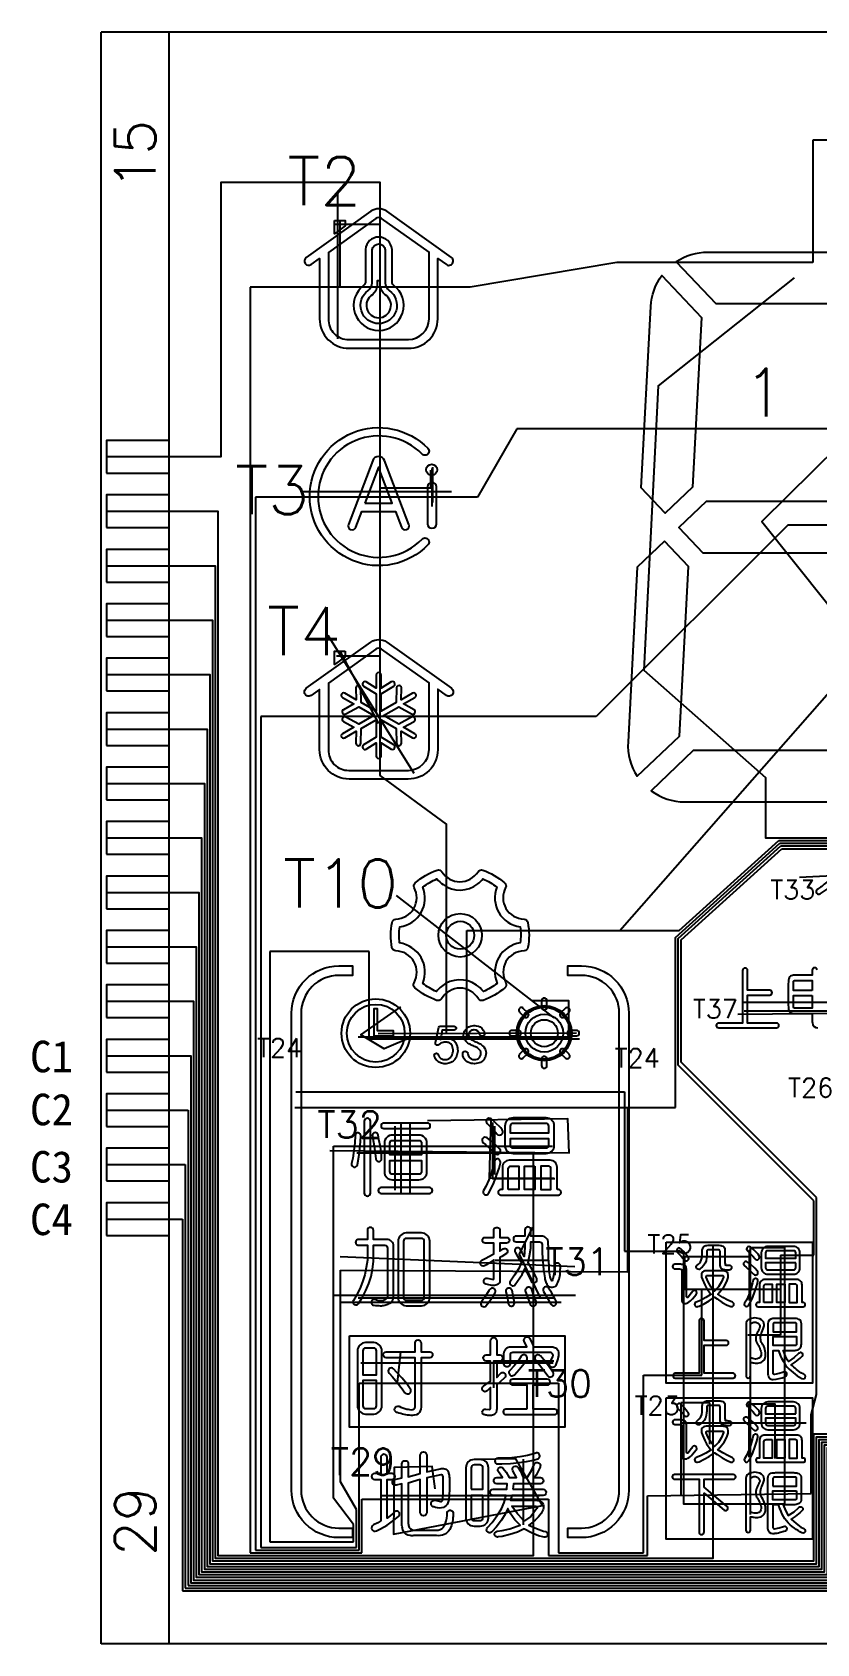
# Model space of a CAD drawing. Header units: millimetres. Extents: x -41 to 727, y -91 to 104.
# Drawn here: x 299.2 to 328.1, y 37 to 96.2 of the extents above; entities that cross this region are included whole.
import ezdxf
from ezdxf.enums import TextEntityAlignment as Align

# ---------------------------------------------------------------- set-up
doc = ezdxf.new("R2010")
doc.units = ezdxf.units.MM
doc.header["$LTSCALE"] = 3
doc.header["$MEASUREMENT"] = 0
for name, color, linetype in [('COM', 1, 'Continuous'), ('DIM', 102, 'Continuous'), ('SEG', 3, 'Continuous')]:
    doc.layers.add(name, color=color, linetype=linetype)
doc.styles.add('ROMANS', font='romans.shx')

msp = doc.modelspace()

# ---------------------------------------------------------------- linework, layer by layer
for p, q in [((376.751, 96.206), (301.751, 96.206)), ((301.751, 37.006), (301.751, 96.206)), ((304.251, 37.006), (304.251, 96.206)), ((376.751, 37.006), (301.751, 37.006))]:
    msp.add_line(p, q)
for points in [[(314.626, 87.931), (312.246, 89.628, 0.320007), (311.666, 89.628), (309.287, 87.931, 1), (309.472, 87.671), (309.782, 87.891), (309.782, 85.675, 0.414214), (310.861, 84.596), (313.044, 84.596, 0.414214), (314.124, 85.675), (314.124, 87.897), (314.44, 87.671, 1)], [(310.102, 85.675, 0.427121), (310.86, 84.916), (313.044, 84.916, 0.40711), (313.804, 85.676), (313.804, 88.125), (312.061, 89.368, 0.320007), (311.852, 89.368), (310.102, 88.12)], [(312.442, 87.01), (312.442, 88.23, 0.920896), (311.463, 88.23), (311.463, 87.01, -0.178159), (311.412, 86.918, 3.083722), (312.493, 86.918, -0.178159)], [(311.715, 88.218, -0.888352), (312.19, 88.218), (312.19, 86.996, 0.202499), (312.339, 86.718, -3.143835), (311.566, 86.718, 0.202499), (311.715, 86.996)], [(329.889, 88.117), (324.042, 88.117, 0.146871), (322.891, 87.771), (324.348, 86.236), (329.578, 86.236), (331.13, 87.708, 0.16027)], [(311.72, 86.561, 3.624789), (312.185, 86.561, -0.204472), (312.01, 86.893), (312.009, 87.07), (311.896, 87.07), (311.895, 86.893, -0.204472)], [(323.818, 85.732), (323.491, 79.495), (322.487, 78.542), (321.606, 79.47), (321.955, 86.136, -0.146871), (322.361, 87.267)], [(313.545, 80.709, 2.444899), (313.545, 77.583, -1), (313.762, 77.37, -2.444899), (313.762, 80.922, -1)], [(311.731, 80.471), (310.838, 78.125, 1), (311.11, 78.021), (311.332, 78.603), (312.566, 78.603), (312.788, 78.021, 1), (313.06, 78.125), (312.167, 80.471, 0.689374)], [(313.752, 79.503), (313.752, 78.142, 1), (314.072, 78.142), (314.072, 79.503, 1)], [(322.46, 77.508), (321.453, 76.553), (321.117, 70.133, 0.16027), (321.459, 68.872), (323.011, 70.345), (323.338, 76.582)], [(314.626, 72.106, -1), (314.44, 71.846), (314.124, 72.072), (314.124, 69.85, -0.416466), (313.036, 68.771), (313.032, 68.771), (310.861, 68.771, -0.414214), (309.782, 69.85), (309.782, 72.066), (309.472, 71.846, -1), (309.287, 72.106), (311.666, 73.803, -0.320007), (312.246, 73.803)], [(312.061, 73.543, 0.320007), (311.852, 73.543), (310.102, 72.295), (310.102, 69.85, 0.427121), (310.86, 69.091), (313.044, 69.091, 0.40711), (313.804, 69.851), (313.804, 72.3)], [(312.415, 72.337), (312.042, 72.11), (312.042, 72.592, 1.030478), (311.863, 72.592), (311.863, 72.11), (311.49, 72.337, 1), (311.397, 72.184), (311.863, 71.901), (311.863, 71.26), (311.307, 71.58), (311.296, 72.125, 1), (311.117, 72.122), (311.126, 71.685), (310.709, 71.926, 1.030478), (310.619, 71.771), (311.037, 71.53), (310.654, 71.32, 1), (310.74, 71.163), (311.218, 71.426), (311.773, 71.105), (311.218, 70.784), (310.74, 71.046, 1), (310.654, 70.89), (311.037, 70.679), (310.619, 70.438, 1.030478), (310.709, 70.284), (311.126, 70.525), (311.117, 70.088, 1), (311.296, 70.084), (311.307, 70.629), (311.863, 70.95), (311.863, 70.308), (311.397, 70.026, 1), (311.49, 69.873), (311.863, 70.099), (311.863, 69.617, 1.030478), (312.042, 69.617), (312.042, 70.099), (312.415, 69.873, 1.003444), (312.508, 70.026), (312.042, 70.308), (312.042, 70.95), (312.597, 70.629), (312.609, 70.084, 1), (312.788, 70.088), (312.778, 70.525), (313.196, 70.284, 1.030478), (313.285, 70.438), (312.868, 70.679), (313.251, 70.89, 1), (313.164, 71.046), (312.687, 70.784), (312.131, 71.105), (312.687, 71.426), (313.164, 71.163, 1), (313.251, 71.32), (312.868, 71.53), (313.285, 71.771, 1.030478), (313.196, 71.926), (312.778, 71.685), (312.788, 72.12, 1.021645), (312.609, 72.123), (312.597, 71.58), (312.042, 71.26), (312.042, 71.901), (312.508, 72.184, 1)], [(323.515, 69.814), (321.963, 68.342, 0.16027), (323.204, 67.933), (329.05, 67.933, 0.146871), (330.201, 68.279), (328.744, 69.814)], [(328.927, 65.285, 0.038318), (329.097, 65.624, 1), (328.901, 65.714), (328.844, 65.588, -0.135486), (328.236, 64.83, -0.006175), (328.075, 64.716, 0.980022), (328.183, 64.556, 0.139478)], [(314.259, 60.701, -0.345785), (314.082, 60.64, -0.091712), (313.286, 61.105, -0.341208), (313.251, 61.287, 0.255978), (313.249, 62.069, 0.249702), (312.58, 62.461, -0.344158), (312.44, 62.582, -0.095085), (312.445, 63.501, -0.345858), (312.581, 63.628, 0.254036), (313.249, 64.019, 0.247407), (313.258, 64.787, -0.336863), (313.296, 64.964, -0.092243), (314.098, 65.426, -0.335925), (314.272, 65.368, 0.250637), (314.939, 64.995, 0.246294), (315.605, 65.368, -0.339946), (315.779, 65.426, -0.092094), (316.581, 64.964, -0.337455), (316.619, 64.787, 0.251803), (316.628, 64.019, 0.24952), (317.297, 63.628, -0.3435), (317.432, 63.501, -0.095028), (317.437, 62.582, -0.341599), (317.297, 62.461, 0.25424), (316.628, 62.069, 0.251355), (316.626, 61.287, -0.34376), (316.592, 61.105, -0.091878), (315.795, 60.64, -0.343192), (315.618, 60.701, 0.257035), (314.939, 61.093, 0.252369)], [(314.265, 61.155, 0.054158), (314.077, 60.968, -0.065782), (313.572, 61.263, 0.229078), (313.512, 62.221, 0.226032), (312.721, 62.75, -0.069111), (312.726, 63.339, 0.226109), (313.512, 63.867, 0.223229), (313.58, 64.803, -0.066902), (314.094, 65.1, 0.06322), (314.317, 64.893, 0.337197), (315.597, 64.921, 0.052891), (315.783, 65.1, -0.066828), (316.297, 64.803, 0.223473), (316.365, 63.867, 0.224507), (317.152, 63.339, -0.070456), (317.156, 62.75, 0.226964), (316.365, 62.221, 0.22672), (316.305, 61.263, -0.065935), (315.8, 60.968, 0.072401), (315.546, 61.205, 0.337485)], [(309.101, 60.168), (309.101, 42.646, 0.414214), (310.491, 41.256), (310.991, 41.256), (310.991, 40.906), (310.491, 40.906, -0.414214), (308.751, 42.646), (308.751, 60.168, -0.414214), (310.491, 61.908), (310.991, 61.908), (310.991, 61.558), (310.491, 61.558, 0.414214)], [(321.148, 42.646, -0.414214), (319.408, 40.906), (318.908, 40.906), (318.908, 41.256), (319.408, 41.256, 0.414214), (320.798, 42.646), (320.798, 60.168, 0.414214), (319.408, 61.558), (318.908, 61.558), (318.908, 61.908), (319.408, 61.908, -0.414214), (321.148, 60.168)], [(326.326, 60.837, 1), (326.326, 61.012), (325.515, 61.012), (325.515, 61.734, 1), (325.329, 61.734), (325.329, 59.808), (324.45, 59.808, 1), (324.45, 59.633), (326.576, 59.633, 1), (326.576, 59.808), (325.515, 59.808), (325.515, 60.837)], [(327.892, 61), (327.202, 61), (327.202, 61.322, -0.414214), (327.252, 61.372), (327.892, 61.372)], [(318.138, 60.625, 1), (317.938, 60.625), (317.938, 60.388, 1), (318.138, 60.388)], [(327.892, 60.824), (327.892, 60.355), (327.252, 60.355, -0.414214), (327.202, 60.405), (327.202, 60.824)], [(317.127, 60.206), (317.295, 60.038, 1), (317.436, 60.18), (317.269, 60.347, 1)], [(318.808, 60.347), (318.64, 60.18, 1), (318.781, 60.038), (318.949, 60.206, 1)], [(314.497, 59.099), (314.454, 59.108), (314.408, 59.111), (314.361, 59.107), (314.321, 59.099), (314.276, 59.085), (314.236, 59.065), (314.199, 59.038), (314.176, 59.016, -0.758247), (314.039, 59.09), (314.161, 59.654, -0.353058), (314.207, 59.691), (314.729, 59.691, -1), (314.729, 59.547), (314.289, 59.547), (314.278, 59.491), (314.268, 59.438), (314.257, 59.388), (314.246, 59.341), (314.235, 59.297), (314.225, 59.257), (314.214, 59.219), (314.209, 59.203), (314.257, 59.223), (314.303, 59.239), (314.348, 59.25), (314.392, 59.257), (314.433, 59.259), (314.48, 59.254), (314.526, 59.245), (314.571, 59.233), (314.616, 59.218), (314.633, 59.211), (314.677, 59.186), (314.716, 59.158), (314.749, 59.127), (314.776, 59.093), (314.777, 59.091), (314.798, 59.046), (314.817, 59.002), (314.834, 58.959), (314.841, 58.939), (314.848, 58.894), (314.854, 58.847), (314.856, 58.799), (314.857, 58.771), (314.851, 58.725), (314.842, 58.679), (314.83, 58.633), (314.817, 58.595), (314.798, 58.548), (314.776, 58.507), (314.748, 58.47), (314.721, 58.442), (314.686, 58.411), (314.648, 58.385), (314.607, 58.362), (314.569, 58.346), (314.527, 58.332), (314.483, 58.321), (314.436, 58.315), (314.388, 58.313), (314.353, 58.314), (314.308, 58.32), (314.264, 58.331), (314.221, 58.347), (314.179, 58.369), (314.139, 58.395), (314.129, 58.402), (314.098, 58.428), (314.07, 58.458), (314.045, 58.493), (314.023, 58.533), (314.004, 58.577), (313.998, 58.598, -0.97311), (314.141, 58.649), (314.158, 58.61), (314.181, 58.569), (314.207, 58.535), (314.236, 58.508), (314.268, 58.489), (314.304, 58.476), (314.313, 58.474), (314.365, 58.468), (314.414, 58.468), (314.458, 58.474), (314.499, 58.487), (314.537, 58.506), (314.537, 58.507), (314.575, 58.534), (314.607, 58.565), (314.635, 58.602), (314.657, 58.643), (314.671, 58.684), (314.681, 58.729), (314.687, 58.776), (314.689, 58.827), (314.682, 58.877), (314.671, 58.923), (314.654, 58.965), (314.633, 59.003), (314.6, 59.039), (314.564, 59.068), (314.524, 59.089)], [(315.6, 58.33, -0.103245), (315.351, 58.325, -0.350255), (315.042, 58.671, -0.99881), (315.226, 58.686, 0.279469), (315.356, 58.491, 0.196646), (315.578, 58.485, 0.499096), (315.662, 58.827, 0.106833), (315.555, 58.911, 0.030017), (315.39, 58.988, -0.034359), (315.268, 59.048), (315.23, 59.072, -0.540556), (315.216, 59.63, -0.169471), (315.447, 59.715), (315.492, 59.715), (315.538, 59.711, -0.254133), (315.797, 59.55, -0.063058), (315.843, 59.434, -1), (315.668, 59.393, 0.359211), (315.467, 59.555), (315.444, 59.555, 0.150721), (315.317, 59.511, 0.428137), (315.32, 59.226, 0.071058), (315.395, 59.175, 0.022242), (315.561, 59.1, -0.029471), (315.683, 59.039), (315.722, 59.014, -0.155404), (315.879, 58.821, -0.145023), (315.883, 58.596, -0.290681)], [(316.85, 59.337), (317.087, 59.337, 1), (317.087, 59.536), (316.85, 59.536, 1)], [(319.226, 59.536), (318.989, 59.536, 1), (318.989, 59.337), (319.226, 59.337, 1)], [(317.269, 58.526), (317.436, 58.693, 1), (317.295, 58.834), (317.127, 58.667, 1)], [(318.949, 58.667), (318.781, 58.834, 1), (318.64, 58.693), (318.808, 58.526, 1)], [(318.138, 58.248), (318.138, 58.485, 1), (317.938, 58.485), (317.938, 58.248, 1)], [(311.65, 53.564), (311.65, 56.198, 1), (311.424, 56.198), (311.424, 53.564, 1)], [(315.941, 56.114), (315.988, 56.071), (316.189, 55.871), (316.3, 55.736, 0.959156), (316.493, 55.882), (316.44, 55.959), (316.239, 56.159), (316.088, 56.285, 0.981141)], [(316.891, 56.322, 0.414214), (316.591, 56.022), (316.589, 55.319, 0.414214), (316.891, 55.018), (318.107, 55.018, 0.414214), (318.408, 55.319), (318.408, 56.022, 0.414214), (318.108, 56.322)], [(311.286, 55.457), (311.295, 55.667, 1), (311.085, 55.677), (311.073, 55.394), (310.998, 54.843), (310.956, 54.649, 0.997699), (311.17, 54.601), (311.173, 54.617), (311.224, 54.893), (311.261, 55.169)], [(311.93, 55.697, 1.006872), (311.72, 55.653), (311.738, 55.57), (311.788, 55.294), (311.825, 55.018), (311.842, 54.816, 0.987908), (312.059, 54.831), (312.051, 54.968), (312.013, 55.256), (311.963, 55.532)], [(313.75, 56.134), (312.139, 56.134, 1), (312.139, 55.933), (313.75, 55.933, 1)], [(312.461, 55.695, 0.414214), (312.161, 55.395), (312.16, 54.353, 0.414214), (312.461, 54.051), (313.427, 54.051, 0.414214), (313.728, 54.353), (313.728, 55.395, 0.414214), (313.428, 55.695)], [(318.208, 56.022, 0.414214), (318.108, 56.122), (316.891, 56.122, 0.414214), (316.791, 56.022), (316.791, 56.022), (316.79, 55.77), (318.208, 55.77)], [(312.361, 55.395, -0.414214), (312.461, 55.495), (313.428, 55.495, -0.414214), (313.528, 55.395), (313.528, 54.968), (312.361, 54.968)], [(315.795, 55.412), (315.876, 55.344), (316.089, 55.156), (316.233, 55.012, 0.981659), (316.401, 55.174), (316.289, 55.294), (316.076, 55.482), (315.937, 55.589, 0.975595)], [(316.789, 55.319, 0.413961), (316.891, 55.218), (318.107, 55.218, 0.414214), (318.208, 55.319), (318.208, 55.557), (316.79, 55.557)], [(313.528, 54.353, -0.414214), (313.428, 54.253), (312.461, 54.253, -0.414214), (312.361, 54.353), (312.361, 54.755), (313.528, 54.755)], [(316.377, 54.479), (316.425, 54.679, 1.00223), (316.206, 54.731), (316.176, 54.604), (316.101, 54.316), (316.001, 54.053), (315.888, 53.802), (315.806, 53.654, 1), (315.992, 53.55), (316.076, 53.701), (316.189, 53.94), (316.289, 54.203)], [(318.509, 53.689), (318.509, 54.517, 0.414214), (318.259, 54.767), (316.752, 54.767, 0.414214), (316.502, 54.517), (316.502, 53.689), (316.44, 53.689, 1), (316.44, 53.488), (318.559, 53.488, 1), (318.559, 53.689)], [(316.716, 53.689), (316.716, 54.454, -0.414214), (316.816, 54.554), (317.104, 54.554), (317.104, 53.689)], [(318.283, 54.454, 0.414214), (318.183, 54.554), (317.907, 54.554), (317.907, 53.689), (318.283, 53.689)], [(313.819, 53.764), (312.045, 53.764, 1), (312.045, 53.551), (313.819, 53.551, 1)], [(312.337, 49.501, 0.307283), (312.501, 49.776), (312.501, 51.608, 0.414214), (312.251, 51.858), (311.761, 51.858), (311.761, 52.191, 1), (311.536, 52.191), (311.536, 51.858), (311.211, 51.858, 1), (311.209, 51.644), (311.536, 51.644), (311.536, 51.093), (311.498, 50.829), (311.448, 50.554), (311.36, 50.303), (311.26, 50.039), (311.122, 49.789), (311.021, 49.62, 1), (311.206, 49.502), (311.36, 49.738), (311.485, 49.989), (311.586, 50.24), (311.673, 50.503), (311.724, 50.767), (311.761, 51.043), (311.761, 51.644), (312.174, 51.644, -0.427586), (312.275, 51.541), (312.275, 49.801, -0.09441), (312.256, 49.702), (312.245, 49.686, -0.206315), (312.049, 49.601, -0.102359), (311.809, 49.649, 1.082713), (311.777, 49.442, 0.019856), (312.01, 49.425, 0.051345), (312.174, 49.441), (312.215, 49.451), (312.256, 49.464), (312.297, 49.481)], [(316.408, 52.189), (316.408, 51.933), (316.651, 51.933, -1), (316.652, 51.72), (316.408, 51.72), (316.408, 51.431), (316.531, 51.513, -1), (316.647, 51.337), (316.483, 51.231), (316.408, 51.193), (316.408, 50.34, -0.260312), (316.345, 50.215, -0.172129), (316.156, 50.169), (316.117, 50.172, -0.031665), (315.897, 50.219, -1), (315.946, 50.433), (316.17, 50.391), (316.182, 50.416), (316.182, 51.105), (315.919, 50.93), (315.837, 50.892, -1), (315.741, 51.092), (315.869, 51.155), (316.157, 51.318), (316.182, 51.331), (316.182, 51.72), (315.87, 51.72, -1), (315.869, 51.933), (316.182, 51.933), (316.182, 52.19, -1)], [(318.634, 50.87, 1.032744), (318.402, 50.877, -0.072755), (318.358, 50.404, -0.108836), (318.329, 50.339), (318.324, 50.337), (318.318, 50.338), (318.313, 50.342, -0.103932), (318.235, 50.629, -0.023073), (318.188, 51.707), (318.188, 51.733, 0.414214), (317.938, 51.983), (317.549, 51.983), (317.549, 52.209, 1), (317.323, 52.209), (317.323, 51.983), (317.014, 51.983, 0.424234), (316.903, 51.876, 0.416141), (317.011, 51.77), (317.323, 51.77), (317.323, 51.557), (317.298, 51.231), (317.235, 51.356), (317.157, 51.498, 1.024709), (316.968, 51.389), (317.035, 51.281), (317.198, 51.017), (317.185, 51.005), (317.098, 50.792), (316.947, 50.541), (316.795, 50.328, 1), (316.971, 50.202), (317.06, 50.328), (317.223, 50.566), (317.336, 50.804), (317.348, 50.754), (317.474, 50.503), (317.556, 50.331, 1), (317.761, 50.422), (317.724, 50.503), (317.599, 50.754), (317.449, 51.017), (317.499, 51.256), (317.549, 51.544), (317.549, 51.77), (317.861, 51.77, -0.410819), (317.962, 51.672), (317.963, 51.657, 0.041154), (318.056, 50.445, 0.036248), (318.102, 50.289, 0.040479), (318.138, 50.215, 0.166294), (318.244, 50.112, 0.202131), (318.444, 50.135, 0.077094), (318.484, 50.169, 0.131123), (318.621, 50.637, 0.013856)], [(312.964, 52.096, 0.414214), (312.664, 51.796), (312.663, 49.726, 0.414214), (312.964, 49.425), (313.529, 49.425, 0.414214), (313.83, 49.726), (313.83, 51.796, 0.414214), (313.53, 52.096)], [(312.964, 51.896, 0.414214), (312.864, 51.796), (312.864, 51.796), (312.863, 49.726, 0.413961), (312.964, 49.625), (313.529, 49.625, 0.414214), (313.63, 49.726), (313.63, 51.796, 0.414214), (313.53, 51.896)], [(323.147, 51.43), (323.064, 51.519, 1.002617), (322.929, 51.391), (323.073, 51.239), (323.196, 51.102, 0.97673), (323.329, 51.216), (323.297, 51.256)], [(324.457, 51.472), (324.054, 51.472, 0.41817), (324.011, 51.428, -0.008884), (324.01, 51.283), (324.008, 51.226), (324.002, 51.169, -0.18758), (323.841, 50.843, -0.016576), (323.77, 50.782, -0.627369), (323.623, 50.838), (323.624, 50.854, -0.203592), (323.656, 50.914, 0.155377), (323.811, 51.093, 0.087248), (323.84, 51.262), (323.841, 51.318, -0.024837), (323.845, 51.435), (323.848, 51.465), (323.854, 51.496), (323.862, 51.525), (323.873, 51.553, -0.26273), (323.975, 51.634, -0.027827), (324.06, 51.646), (324.45, 51.646), (324.512, 51.64), (324.543, 51.636), (324.571, 51.629, -0.324197), (324.674, 51.512, -0.050441), (324.682, 51.428), (324.682, 50.999, 0.012355), (324.691, 50.922, 0.034092), (324.833, 50.916, -0.988156), (324.836, 50.732), (324.835, 50.732, -0.016553), (324.721, 50.734), (324.69, 50.736), (324.66, 50.741), (324.63, 50.747), (324.603, 50.756, -0.212131), (324.528, 50.827, -0.069926), (324.5, 50.974), (324.5, 51.425, 0.433586)], [(325.508, 51.44), (325.545, 51.407), (325.702, 51.25), (325.789, 51.145, 0.959156), (325.94, 51.259), (325.898, 51.318), (325.741, 51.475), (325.623, 51.574, 0.981141)], [(327.203, 51.603), (326.251, 51.603, 0.414214), (326.016, 51.368), (326.015, 50.818, 0.414214), (326.251, 50.583), (327.202, 50.583, 0.414214), (327.438, 50.818), (327.438, 51.368, 0.414214)], [(323.006, 50.775), (323.057, 50.767, -0.334609), (323.092, 50.729), (323.097, 50.683), (323.097, 49.63, 0.016463), (323.101, 49.588, 0.270609), (323.149, 49.519, 0.222538), (323.321, 49.536, 0.073532), (323.487, 49.679), (323.622, 49.839, 1.083663), (323.478, 49.944), (323.446, 49.895), (323.326, 49.738, -0.329988), (323.292, 49.726, -0.32165), (323.272, 49.754), (323.272, 50.725, 0.026143), (323.26, 50.815, 0.254447), (323.188, 50.915, 0.070941), (323.112, 50.938, 0.011491), (323.048, 50.949), (322.844, 50.949, 1), (322.844, 50.775)], [(325.394, 50.891), (325.457, 50.838), (325.624, 50.691), (325.736, 50.578, 0.981659), (325.868, 50.705), (325.781, 50.799), (325.614, 50.946), (325.505, 51.029, 0.975595)], [(327.203, 51.446), (326.251, 51.446, 0.414214), (326.173, 51.368), (326.173, 51.368), (326.172, 51.171), (327.281, 51.171), (327.281, 51.368, 0.414214)], [(327.281, 51.005), (326.172, 51.005), (326.172, 50.818, 0.413961), (326.251, 50.739), (327.202, 50.739, 0.414214), (327.281, 50.818)], [(324.135, 49.821), (323.977, 49.721), (323.778, 49.621), (323.619, 49.557, 0.947134), (323.677, 49.391), (323.728, 49.406), (323.911, 49.497), (324.102, 49.605), (324.301, 49.738), (324.392, 49.671), (324.575, 49.547), (324.765, 49.447), (324.896, 49.396, 0.972008), (324.962, 49.551), (324.79, 49.63), (324.599, 49.729), (324.417, 49.845, 0.031599), (324.493, 49.93), (324.649, 50.128), (324.745, 50.313, 0.188829), (324.792, 50.618, 0.225031), (324.724, 50.685), (324.698, 50.693), (324.671, 50.699), (324.642, 50.703), (324.591, 50.708), (323.985, 50.708, 0.520491), (323.823, 50.476), (323.853, 50.385), (323.936, 50.186), (324.007, 50.064), (324.167, 49.846), (324.168, 49.845)], [(324.034, 50.534), (324.582, 50.534, -0.521815), (324.622, 50.476), (324.558, 50.302), (324.442, 50.119), (324.301, 49.962), (324.284, 49.97), (324.168, 50.111), (324.068, 50.302), (323.995, 50.474, -0.538437)], [(325.849, 50.161), (325.887, 50.317, 1.00223), (325.716, 50.358), (325.692, 50.259), (325.634, 50.034), (325.555, 49.828), (325.467, 49.632), (325.403, 49.516, 1), (325.548, 49.435), (325.614, 49.553), (325.702, 49.74), (325.781, 49.945)], [(327.321, 50.387), (326.143, 50.387, 0.414214), (325.947, 50.191), (325.947, 49.543), (325.898, 49.543, 1), (325.898, 49.387), (327.556, 49.387, 1), (327.556, 49.543), (327.516, 49.543), (327.516, 50.191, 0.414214)], [(316.028, 50.013), (316.007, 49.977), (315.869, 49.764), (315.727, 49.569, 0.973592), (315.908, 49.429), (316.007, 49.55), (316.17, 49.789), (316.231, 49.898, 0.996627)], [(316.629, 49.931), (316.684, 49.701), (316.716, 49.507, 1.00738), (316.941, 49.546), (316.897, 49.789), (316.855, 49.982, 1.00989)], [(317.516, 49.482, 0.956099), (317.743, 49.55), (317.737, 49.575), (317.649, 49.839), (317.578, 50.025, 1), (317.349, 49.937), (317.449, 49.676)], [(318.013, 49.952), (318.138, 49.738), (318.275, 49.485, 0.984967), (318.476, 49.589), (318.439, 49.663), (318.301, 49.914), (318.197, 50.071, 0.986219)], [(326.114, 49.543), (326.114, 50.142, -0.414214), (326.192, 50.22), (326.418, 50.22), (326.418, 49.543)], [(327.34, 50.142, 0.414214), (327.262, 50.22), (327.046, 50.22), (327.046, 49.543), (327.34, 49.543)], [(322.853, 46.941, 1), (322.853, 46.766), (324.978, 46.766, 1), (324.978, 46.941), (323.917, 46.941), (323.917, 47.97), (324.728, 47.97, 1), (324.728, 48.145), (323.917, 48.145), (323.917, 48.866, 1), (323.731, 48.866), (323.731, 46.941)], [(325.457, 46.847, 1), (325.62, 46.847), (325.62, 47.343, 0.0139), (325.748, 47.323, 0.07297), (325.936, 47.324, 0.319783), (326.161, 47.512, 0.191488), (326.076, 47.989), (326.043, 48.043, -0.07841), (325.994, 48.155, -0.150464), (326.017, 48.397), (326.04, 48.455), (326.065, 48.513), (326.089, 48.572, 0.100445), (326.123, 48.724, 0.242415), (326.025, 48.911, 0.273671), (325.54, 48.906, 0.251251), (325.457, 48.76)], [(325.624, 48.733, -0.291924), (325.707, 48.808, -0.137469), (325.845, 48.807, -0.396774), (325.963, 48.65, -0.082163), (325.932, 48.556), (325.909, 48.51), (325.886, 48.466), (325.865, 48.423, 0.274605), (325.875, 48.017, -0.028418), (325.946, 47.897), (325.965, 47.854), (325.981, 47.809, -0.139474), (326.007, 47.593, -0.337206), (325.803, 47.466, -0.068489), (325.62, 47.506), (325.62, 48.709)], [(326.912, 46.982, 0.220603), (326.835, 46.988), (326.674, 46.929), (326.508, 46.896, -0.473285), (326.448, 46.945), (326.448, 47.782), (326.649, 47.782, 0.067874), (326.906, 47.242, 0.098023), (327.51, 46.75, 1.081369), (327.583, 46.904), (327.476, 46.954), (327.307, 47.087, -0.024066), (327.112, 47.255), (327.263, 47.355), (327.451, 47.493), (327.523, 47.565, 1), (327.404, 47.684), (327.388, 47.669), (327.225, 47.518), (327.012, 47.38), (327.012, 47.381, -0.049724), (326.824, 47.782), (327.214, 47.782, 0.011104), (327.282, 47.786), (327.315, 47.791, 0.315965), (327.479, 47.933, 0.034225), (327.489, 48.007), (327.489, 48.76, 0.294356), (327.402, 48.922, 0.143255), (327.214, 48.96), (326.547, 48.96, 0.013458), (326.47, 48.957), (326.437, 48.953, 0.38883), (326.26, 48.76), (326.26, 46.929), (326.263, 46.899), (326.269, 46.867, 0.237061), (326.375, 46.723, 0.133179), (326.455, 46.711, 0.064942), (326.895, 46.815, 0.584313), (326.926, 46.972)], [(326.498, 48.797, 0.414214), (326.448, 48.747), (326.448, 48.459), (327.313, 48.459), (327.313, 48.747, 0.414214), (327.263, 48.797)], [(311.169, 45.747, 0.414214), (311.47, 45.446), (311.771, 45.446, 0.414214), (312.072, 45.747), (312.072, 47.767, 0.414214), (311.772, 48.067), (311.47, 48.067, 0.414214), (311.17, 47.767)], [(313.514, 45.822, -0.095078), (313.482, 45.565, -0.324538), (313.269, 45.4), (313.244, 45.398), (313.193, 45.396), (313.144, 45.396, -0.062587), (312.636, 45.496), (312.62, 45.502, -1), (312.699, 45.729, 0.013258), (312.988, 45.63), (313.032, 45.619, 0.20812), (313.261, 45.639, 0.12118), (313.282, 45.665, 0.068005), (313.288, 45.696), (313.289, 45.697), (313.289, 47.515), (312.229, 47.515, -1), (312.229, 47.728), (313.289, 47.728), (313.289, 48.054, -1), (313.514, 48.054), (313.514, 47.728), (313.828, 47.728, -1), (313.828, 47.515), (313.514, 47.515)], [(316.292, 45.691, -0.047647), (316.288, 45.572, -0.348771), (316.103, 45.396), (316.065, 45.392), (316.027, 45.391), (315.988, 45.393, -0.018274), (315.855, 45.411, -1), (315.885, 45.63), (316.012, 45.617, 0.443545), (316.067, 45.667), (316.067, 46.414), (315.942, 46.298, -1.092872), (315.803, 46.467), (316.067, 46.652), (316.067, 47.392), (315.904, 47.392, -0.414214), (315.791, 47.505, -0.422888), (315.907, 47.618), (316.067, 47.618), (316.067, 48.138, -1), (316.292, 48.138), (316.292, 47.618), (316.405, 47.618, -1), (316.405, 47.392), (316.292, 47.392), (316.292, 46.79), (316.428, 46.935, -1.047399), (316.579, 46.779), (316.418, 46.627), (316.292, 46.514)], [(318.262, 47.705), (316.882, 47.705, 0.417559), (316.781, 47.605), (316.781, 47.286, -1), (316.556, 47.285), (316.556, 47.665, -0.418666), (316.806, 47.919), (317.396, 47.919), (317.301, 48.118, -0.420836), (317.355, 48.273, -0.413914), (317.508, 48.219), (317.609, 48.006), (317.646, 47.919), (318.298, 47.919), (318.357, 47.909), (318.383, 47.904, -0.348953), (318.561, 47.708, -0.082045), (318.561, 47.58, -0.016447), (318.537, 47.467), (318.447, 47.234, -1.078324), (318.239, 47.327), (318.352, 47.562, 0.55353)], [(327.263, 47.957), (326.448, 47.957), (326.448, 48.296), (327.313, 48.296), (327.313, 48.007, -0.414214)], [(311.872, 47.767, 0.414214), (311.772, 47.867), (311.47, 47.867, 0.414214), (311.37, 47.767), (311.37, 47.766), (311.369, 46.888), (311.872, 46.888)], [(317.192, 47.565), (317.107, 47.43), (316.932, 47.216), (316.771, 47.046, 1.001638), (316.94, 46.887), (317.12, 47.078), (317.295, 47.304), (317.39, 47.428, 1.04827)], [(317.898, 47.584, 0.985158), (317.715, 47.429), (317.86, 47.254), (318.035, 47.028), (318.166, 46.851, 0.983763), (318.355, 46.986), (318.223, 47.179), (318.198, 47.216), (318.023, 47.442)], [(312.461, 46.813), (312.636, 46.6), (312.812, 46.374), (312.919, 46.229, 0.99524), (313.115, 46.372), (312.988, 46.549), (312.812, 46.763), (312.624, 46.976), (312.501, 47.107, 0.999055), (312.333, 46.949)], [(311.369, 45.747, 0.413961), (311.47, 45.646), (311.771, 45.646, 0.414214), (311.872, 45.747), (311.872, 46.675), (311.369, 46.675)], [(317.396, 45.624), (316.631, 45.624, 1), (316.631, 45.423), (318.417, 45.423, 1), (318.417, 45.624), (317.634, 45.624), (317.634, 46.514), (318.148, 46.514, 1), (318.148, 46.727), (316.888, 46.727, 1), (316.888, 46.514), (317.396, 46.514)], [(323.147, 45.716), (323.064, 45.805, 1.002617), (322.929, 45.677), (323.073, 45.525), (323.196, 45.388, 0.97673), (323.329, 45.502), (323.297, 45.542)], [(324.455, 45.758), (324.055, 45.758, 0.422577), (324.011, 45.714), (324.011, 45.603), (324.009, 45.546), (324.006, 45.489, -0.197017), (323.845, 45.132, -0.01219), (323.77, 45.068, -1.116646), (323.666, 45.206, 0.264943), (323.839, 45.515), (323.841, 45.571), (323.841, 45.627), (323.842, 45.685), (323.844, 45.715), (323.848, 45.746), (323.853, 45.776), (323.86, 45.806), (323.871, 45.834, -0.20478), (323.944, 45.91, -0.084845), (324.06, 45.932), (324.45, 45.932), (324.506, 45.927), (324.537, 45.923), (324.566, 45.916, -0.323094), (324.673, 45.803, -0.059248), (324.682, 45.714), (324.682, 45.285, 0.017207), (324.691, 45.208, 0.034528), (324.833, 45.201, -1.01266), (324.833, 45.017, -0.011492), (324.726, 45.019), (324.696, 45.022), (324.665, 45.026), (324.636, 45.032), (324.608, 45.04, -0.238886), (324.524, 45.121, -0.076134), (324.5, 45.26), (324.5, 45.714, 0.422775)], [(325.508, 45.726), (325.545, 45.692), (325.702, 45.536), (325.789, 45.431, 0.959156), (325.94, 45.545), (325.898, 45.604), (325.741, 45.761), (325.623, 45.859, 0.981141)], [(327.202, 44.869, 0.414214), (327.438, 45.104), (327.438, 45.654, 0.414214), (327.203, 45.889), (326.251, 45.889, 0.414214), (326.016, 45.654), (326.015, 45.104, 0.414214), (326.251, 44.869)], [(327.281, 45.457), (327.281, 45.654, 0.414214), (327.203, 45.732), (326.251, 45.732, 0.414214), (326.173, 45.654), (326.173, 45.654), (326.172, 45.457)], [(323.097, 43.916, 0.016463), (323.101, 43.874, 0.270609), (323.149, 43.805, 0.222538), (323.321, 43.822, 0.073532), (323.487, 43.965), (323.622, 44.125, 1.083663), (323.478, 44.23), (323.446, 44.181), (323.326, 44.024, -0.329988), (323.292, 44.012, -0.32165), (323.272, 44.039), (323.272, 45.011, 0.026143), (323.26, 45.1, 0.254447), (323.188, 45.201, 0.070941), (323.112, 45.224, 0.011491), (323.048, 45.235), (322.844, 45.235, 1), (322.844, 45.061), (323.006, 45.061), (323.057, 45.053, -0.334609), (323.092, 45.015), (323.097, 44.969)], [(324.167, 44.132), (324.168, 44.131), (324.135, 44.106), (323.977, 44.007), (323.778, 43.907), (323.619, 43.843, 0.947134), (323.677, 43.677), (323.728, 43.691), (323.911, 43.783), (324.102, 43.891), (324.301, 44.023), (324.392, 43.957), (324.575, 43.833), (324.765, 43.733), (324.896, 43.682, 0.972008), (324.962, 43.837), (324.79, 43.916), (324.599, 44.015), (324.417, 44.131, 0.031599), (324.493, 44.216), (324.649, 44.413), (324.745, 44.599, 0.188829), (324.792, 44.904, 0.225031), (324.724, 44.971), (324.698, 44.979), (324.671, 44.985), (324.642, 44.989), (324.591, 44.994), (323.985, 44.994, 0.520491), (323.823, 44.762), (323.853, 44.671), (323.936, 44.471), (324.007, 44.35)], [(325.394, 45.177), (325.457, 45.124), (325.624, 44.977), (325.736, 44.864, 0.981659), (325.868, 44.991), (325.781, 45.084), (325.614, 45.232), (325.505, 45.315, 0.975595)], [(327.202, 45.025, 0.414214), (327.281, 45.104), (327.281, 45.29), (326.172, 45.29), (326.172, 45.104, 0.413961), (326.251, 45.025)], [(324.034, 44.82), (324.582, 44.82, -0.521815), (324.622, 44.762), (324.558, 44.588), (324.442, 44.405), (324.301, 44.247), (324.284, 44.256), (324.168, 44.397), (324.068, 44.588), (323.995, 44.76, -0.538437)], [(325.634, 44.32), (325.555, 44.114), (325.467, 43.918), (325.403, 43.802, 1), (325.548, 43.721), (325.614, 43.839), (325.702, 44.025), (325.781, 44.231), (325.849, 44.447), (325.887, 44.603, 1.00223), (325.716, 44.644), (325.692, 44.545)], [(325.947, 44.477), (325.947, 43.829), (325.898, 43.829, 1), (325.898, 43.672), (327.556, 43.672, 1), (327.556, 43.829), (327.516, 43.829), (327.516, 44.477, 0.414214), (327.321, 44.673), (326.143, 44.673, 0.414214)], [(326.418, 44.506), (326.418, 43.829), (326.114, 43.829), (326.114, 44.428, -0.414214), (326.192, 44.506)], [(327.34, 44.428, 0.414214), (327.262, 44.506), (327.046, 44.506), (327.046, 43.829), (327.34, 43.829)], [(312.447, 43.259), (312.265, 43.259), (312.265, 43.855, 1), (312.027, 43.855), (312.027, 43.259), (311.794, 43.259, 1), (311.794, 43.046), (312.027, 43.046), (312.027, 41.516), (311.926, 41.454), (311.758, 41.37, 1), (311.866, 41.154), (312.014, 41.228), (312.265, 41.366), (312.503, 41.541), (312.682, 41.684, 1.056918), (312.535, 41.849), (312.491, 41.805), (312.265, 41.617), (312.265, 43.046), (312.447, 43.046, 1)], [(314.592, 41.266, -0.329654), (314.154, 40.976), (314.083, 40.977), (313.243, 40.977, -0.033822), (313.106, 40.979, -0.291123), (312.857, 41.156, -0.061439), (312.822, 41.259), (312.815, 41.301, -0.013422), (312.804, 41.416), (312.804, 42.883), (312.592, 42.83, -0.2703), (312.488, 42.86, -0.586711), (312.544, 43.038), (312.804, 43.096), (312.804, 43.612, -1), (313.042, 43.612), (313.042, 43.134), (313.481, 43.259), (313.481, 43.937, -1), (313.72, 43.937), (313.72, 43.322), (314.209, 43.435, -0.073019), (314.379, 43.438, -0.287316), (314.508, 43.32), (314.515, 43.299), (314.522, 43.277), (314.533, 43.232, -0.034667), (314.55, 43.1), (314.552, 43.057), (314.554, 42.973), (314.553, 42.89), (314.553, 42.722, -0.03303), (314.531, 42.33, -0.068), (314.495, 42.179, -0.220254), (314.335, 42.016, -0.179484), (314.037, 42.016), (313.983, 42.032, -0.272448), (313.885, 42.111, -0.595774), (314.029, 42.277), (314.226, 42.237, 0.459459), (314.31, 42.303), (314.321, 42.557), (314.324, 42.855), (314.32, 43.143, 0.487579), (314.234, 43.212), (313.72, 43.096), (313.72, 41.828, -1), (313.481, 41.831), (313.481, 43.046), (313.042, 42.908), (313.042, 41.416, 0.039726), (313.048, 41.347, 0.383257), (313.256, 41.178), (314.033, 41.178, 0.028491), (314.144, 41.185, 0.271997), (314.373, 41.358), (314.393, 41.397), (314.411, 41.438, 0.092201), (314.468, 41.806, -1), (314.69, 41.792, -0.007927), (314.683, 41.64, -0.091694)], [(317.113, 43.66), (317.389, 43.698), (317.64, 43.748), (317.798, 43.801, 1.013602), (317.724, 44.011), (317.69, 43.999), (317.427, 43.924), (317.138, 43.874), (316.85, 43.836), (316.549, 43.823), (316.329, 43.823, 1), (316.329, 43.61), (316.474, 43.61), (316.8, 43.623)], [(315.157, 43.473), (315.156, 41.629, 0.414214), (315.457, 41.328), (315.683, 41.328, 0.414214), (315.985, 41.629), (315.985, 43.473, 0.414214), (315.685, 43.773), (315.457, 43.773, 0.414214)], [(315.357, 42.682), (315.785, 42.682), (315.785, 43.473, 0.414214), (315.685, 43.573), (315.457, 43.573, 0.414214), (315.357, 43.473), (315.357, 43.473), (315.357, 42.77)], [(316.888, 42.682), (317.998, 42.682, -1), (317.999, 42.457), (316.85, 42.457), (316.8, 42.281), (317.703, 42.281), (317.765, 42.276), (317.808, 42.27), (317.829, 42.266, -0.273531), (317.996, 42.14, -0.194539), (317.997, 41.935, -0.08707), (317.821, 41.663, -0.063495), (317.477, 41.366), (317.753, 41.24), (318.016, 41.14), (318.081, 41.124, -1), (318.032, 40.92), (317.828, 40.965), (317.565, 41.077), (317.314, 41.215), (317.301, 41.228), (317.051, 41.102), (316.775, 41.015), (316.486, 40.952), (316.343, 40.929, -0.5982), (316.222, 41.074, -0.269832), (316.307, 41.141), (316.486, 41.165), (316.775, 41.228), (317.048, 41.327), (317.151, 41.366), (316.963, 41.554), (316.787, 41.805), (316.699, 41.98), (316.599, 41.767), (316.461, 41.541), (316.273, 41.291), (316.125, 41.125, -0.59886), (315.924, 41.157), (315.918, 41.182, -0.214876), (315.947, 41.272), (316.123, 41.466), (316.311, 41.717), (316.461, 41.968), (316.562, 42.193), (316.624, 42.432), (316.637, 42.457), (316.164, 42.457, -0.423788), (316.047, 42.57, -0.414214), (316.16, 42.682), (316.662, 42.682), (316.674, 42.883), (316.292, 42.883, -1), (316.292, 43.109), (316.499, 43.109), (316.353, 43.318, -1), (316.531, 43.45), (316.637, 43.309), (316.75, 43.109), (317.013, 43.109), (316.88, 43.363, -0.403723), (316.923, 43.517, -0.400834), (317.077, 43.48), (317.163, 43.347), (317.264, 43.109), (317.414, 43.109), (317.552, 43.347), (317.665, 43.596, -1.010501), (317.884, 43.494, -0.038434), (317.682, 43.109), (317.897, 43.109, -1), (317.897, 42.883), (316.913, 42.883)], [(324.988, 43.223), (322.832, 43.223, 1), (322.832, 43.048), (323.73, 43.048), (323.73, 41.111, 1), (323.915, 41.111), (323.915, 42.544), (324.652, 41.918, 1), (324.76, 42.046), (323.915, 42.764), (323.915, 43.048), (324.988, 43.048, 1)], [(325.454, 43.091), (325.454, 41.179, 1), (325.617, 41.179), (325.617, 41.674, 0.0139), (325.746, 41.655, 0.07297), (325.933, 41.655, 0.319783), (326.158, 41.843, 0.191488), (326.073, 42.321), (326.041, 42.374, -0.07841), (325.991, 42.487, -0.150464), (326.014, 42.728), (326.037, 42.786), (326.062, 42.845), (326.086, 42.904, 0.100445), (326.12, 43.055, 0.242415), (326.022, 43.242, 0.273671), (325.537, 43.238, 0.251251)], [(326.544, 43.292), (327.212, 43.292, -0.016185), (327.287, 43.288, -0.052672), (327.352, 43.275, -0.295172), (327.481, 43.137, -0.016112), (327.486, 43.091), (327.486, 42.339, -0.023783), (327.477, 42.264, -0.263158), (327.375, 42.143, -0.105269), (327.212, 42.113), (326.821, 42.113), (326.909, 41.9), (327.009, 41.712), (327.222, 41.85), (327.385, 42), (327.401, 42.016, -1), (327.52, 41.897), (327.448, 41.825), (327.26, 41.687), (327.11, 41.586), (327.298, 41.423), (327.473, 41.286), (327.581, 41.235, -1.082987), (327.507, 41.081, -0.028008), (327.235, 41.256, -0.1484), (326.744, 41.86, -0.025024), (326.646, 42.113), (326.445, 42.113), (326.445, 41.277, 0.477458), (326.505, 41.227), (326.671, 41.26), (326.831, 41.319, -0.588858), (326.954, 41.216), (326.949, 41.199, -0.220322), (326.893, 41.146, -0.014085), (326.712, 41.089), (326.649, 41.074), (326.585, 41.061), (326.519, 41.051), (326.486, 41.046), (326.453, 41.043), (326.436, 41.042, -0.362622), (326.266, 41.198, -0.023381), (326.257, 41.26), (326.257, 43.091, -0.307621), (326.372, 43.267, -0.091859), (326.467, 43.289, -0.018811)], [(325.862, 42.754, 0.274605), (325.872, 42.349, -0.028418), (325.944, 42.228), (325.962, 42.185), (325.978, 42.14, -0.139474), (326.004, 41.925, -0.337206), (325.801, 41.798, -0.068489), (325.617, 41.837), (325.617, 43.041), (325.621, 43.064, -0.291924), (325.705, 43.14, -0.137469), (325.842, 43.138, -0.396774), (325.96, 42.981, -0.082163), (325.929, 42.888), (325.906, 42.842), (325.883, 42.797)], [(326.445, 42.79), (327.31, 42.79), (327.31, 43.079, 0.414214), (327.26, 43.129), (326.495, 43.129, 0.414214), (326.445, 43.079)], [(327.31, 42.627), (327.31, 42.339, -0.414214), (327.26, 42.289), (326.445, 42.289), (326.445, 42.627)], [(315.356, 41.629, 0.413961), (315.457, 41.528), (315.683, 41.528, 0.414214), (315.785, 41.629), (315.785, 42.457), (315.356, 42.457)], [(317.051, 41.78), (316.85, 42.055), (317.728, 42.055, -0.622829), (317.768, 41.975), (317.54, 41.679), (317.314, 41.516), (317.239, 41.579)]]:
    msp.add_lwpolyline(points, format="xyb", close=True)
for points in [[(310.326, 89.291), (310.726, 89.291), (310.726, 89.09), (310.326, 88.805)], [(301.951, 80.006), (304.251, 80.006), (304.251, 81.206), (301.951, 81.206)], [(311.448, 78.908), (312.45, 78.908), (311.949, 80.225)], [(301.951, 78.006), (304.251, 78.006), (304.251, 79.206), (301.951, 79.206)], [(329.226, 78.965), (323.996, 78.965), (322.99, 78.011), (323.87, 77.084), (329.101, 77.084), (330.106, 78.039)], [(301.951, 76.006), (304.251, 76.006), (304.251, 77.206), (301.951, 77.206)], [(301.951, 74.006), (304.251, 74.006), (304.251, 75.206), (301.951, 75.206)], [(310.726, 73.466), (310.726, 73.265), (310.326, 72.98), (310.326, 73.466)], [(301.951, 72.006), (304.251, 72.006), (304.251, 73.206), (301.951, 73.206)], [(301.951, 70.006), (304.251, 70.006), (304.251, 71.206), (301.951, 71.206)], [(301.951, 68.006), (304.251, 68.006), (304.251, 69.206), (301.951, 69.206)], [(301.951, 66.006), (304.251, 66.006), (304.251, 67.206), (301.951, 67.206)], [(301.951, 64.006), (304.251, 64.006), (304.251, 65.206), (301.951, 65.206)], [(301.951, 62.006), (304.251, 62.006), (304.251, 63.206), (301.951, 63.206)], [(301.951, 60.006), (304.251, 60.006), (304.251, 61.206), (301.951, 61.206)], [(312.485, 59.325), (311.786, 59.325), (311.786, 60.34), (311.897, 60.34), (311.897, 59.537), (312.485, 59.537)], [(301.951, 58.006), (304.251, 58.006), (304.251, 59.206), (301.951, 59.206)], [(301.951, 56.006), (304.251, 56.006), (304.251, 57.206), (301.951, 57.206)], [(301.951, 54.006), (304.251, 54.006), (304.251, 55.206), (301.951, 55.206)], [(317.694, 54.554), (317.694, 53.689), (317.317, 53.689), (317.317, 54.554)], [(301.951, 52.006), (304.251, 52.006), (304.251, 53.206), (301.951, 53.206)], [(326.879, 49.543), (326.585, 49.543), (326.585, 50.22), (326.879, 50.22)], [(326.879, 44.506), (326.879, 43.829), (326.585, 43.829), (326.585, 44.506)]]:
    msp.add_lwpolyline(points, close=True)
msp.add_lwpolyline([(328.066, 61.768, 0.929699), (327.892, 61.752), (327.892, 61.572), (327.303, 61.572, 0.100242), (327.112, 61.542, 0.107005), (327.065, 61.506, 0.129566), (327.015, 61.344, 0.026725), (327.015, 60.363, 0.068057), (327.036, 60.258, 0.266529), (327.152, 60.169, 0.030394), (327.275, 60.155), (327.892, 60.155), (327.892, 59.871, 0.025456), (327.895, 59.81, 0.37379), (328.09, 59.636)], format="xyb")
for centre, radius in [((313.9, 80.134), 0.2), ((314.95, 63.032), 0.798), ((314.95, 63.032), 0.513), ((311.846, 59.435), 1.26), ((311.846, 59.435), 1.06), ((318.038, 59.436), 0.695), ((318.038, 59.436), 0.496)]:
    msp.add_circle(centre, radius)
at = {"layer": 'COM'}
for p, q in [((340.458, 92.236), (327.909, 92.236)), ((327.909, 92.236), (327.909, 87.742)), ((320.701, 87.742), (315.313, 86.843)), ((327.909, 87.742), (320.701, 87.742)), ((315.313, 86.843), (307.222, 86.843)), ((307.222, 86.843), (307.222, 40.348)), ((323.066, 62.865), (326.773, 66.213)), ((326.773, 66.213), (331.481, 66.213)), ((323.066, 58.375), (323.066, 62.865)), ((328.046, 53.395), (323.066, 58.375)), ((328.046, 46.167), (328.046, 53.395)), ((324.119, 45.858), (323.055, 45.858)), ((323.055, 45.858), (323.055, 42.451)), ((324.119, 44.333), (324.119, 45.858)), ((327.845, 45.419), (328.046, 46.167)), ((323.055, 45.124), (327.663, 45.124)), ((327.845, 42.527), (327.845, 45.419)), ((311.331, 40.348), (311.331, 42.312)), ((311.331, 42.312), (318.193, 42.312)), ((318.193, 42.312), (318.193, 40.248)), ((321.831, 42.445), (327.845, 42.527)), ((321.831, 40.248), (321.831, 42.445)), ((307.222, 40.348), (311.331, 40.348)), ((318.193, 40.248), (321.831, 40.248))]:
    msp.add_line(p, q, dxfattribs=at)
at = {"layer": 'COM', "color": 2}
for p, q in [((317.026, 81.636), (315.58, 79.131)), ((345.762, 81.636), (317.026, 81.636)), ((315.58, 79.131), (307.422, 79.131)), ((307.422, 79.131), (307.422, 40.448)), ((322.966, 62.909), (326.735, 66.313)), ((326.735, 66.313), (335.211, 66.313)), ((322.966, 58.263), (322.966, 62.909)), ((327.946, 53.283), (322.966, 58.263)), ((301.951, 56.606), (304.944, 56.606)), ((304.944, 56.606), (304.944, 39.148)), ((327.946, 51.281), (327.946, 53.283)), ((323.207, 50.028), (323.207, 51.233)), ((323.207, 51.233), (325.573, 51.233)), ((325.573, 51.479), (325.573, 49.61)), ((326.724, 51.281), (326.724, 48.345)), ((326.724, 51.281), (327.946, 51.281)), ((323.207, 50.028), (326.724, 50.028)), ((323.833, 46.874), (323.833, 50.028)), ((326.724, 48.345), (325.525, 48.345)), ((321.681, 40.348), (321.681, 46.874)), ((321.681, 46.874), (323.833, 46.874)), ((311.231, 40.448), (311.231, 46.583)), ((311.231, 46.583), (318.558, 46.583)), ((318.558, 46.583), (318.558, 40.348)), ((307.422, 40.448), (311.231, 40.448)), ((318.558, 40.348), (321.681, 40.348)), ((304.944, 39.148), (366.731, 39.148))]:
    msp.add_line(p, q, dxfattribs=at)
at = {"layer": 'COM', "color": 4}
for p, q in [((326.99, 78.103), (319.95, 71.063)), ((332.476, 78.103), (326.99, 78.103)), ((319.95, 71.063), (307.622, 71.063)), ((307.622, 71.063), (307.622, 40.548)), ((322.866, 62.954), (326.697, 66.413)), ((326.697, 66.413), (338.499, 66.413)), ((322.866, 56.708), (322.866, 62.954)), ((308.867, 56.708), (322.866, 56.708)), ((321.11, 50.664), (321.11, 56.708)), ((301.951, 54.606), (304.844, 54.606)), ((304.844, 54.606), (304.844, 39.048)), ((310.549, 42.95), (310.549, 50.73)), ((310.549, 50.73), (321.11, 50.664)), ((310.549, 49.555), (318.658, 49.555)), ((311.131, 41.941), (310.549, 42.95)), ((311.131, 40.548), (311.131, 41.941)), ((307.622, 40.548), (311.131, 40.548)), ((304.844, 39.048), (366.881, 39.048))]:
    msp.add_line(p, q, dxfattribs=at)
at = {"layer": 'COM', "color": 6}
for p, q in [((320.822, 63.207), (330.684, 74.448)), ((322.997, 63.207), (326.658, 66.513)), ((326.658, 66.513), (347.018, 66.513)), ((315.195, 59.229), (315.195, 63.207)), ((315.195, 63.207), (322.997, 63.207)), ((311.599, 62.437), (307.952, 62.437)), ((307.952, 62.437), (307.952, 40.755)), ((311.599, 59.229), (311.599, 62.437)), ((311.599, 59.229), (319.333, 59.229)), ((310.295, 55.291), (318.336, 55.291)), ((310.295, 42.36), (310.295, 55.291)), ((301.951, 52.606), (304.744, 52.606)), ((304.744, 52.606), (304.744, 38.948)), ((311.03, 41.385), (310.295, 42.36)), ((311.03, 40.755), (311.03, 41.385)), ((307.952, 40.755), (311.03, 40.755)), ((304.744, 38.948), (369.601, 38.948))]:
    msp.add_line(p, q, dxfattribs=at)
at = {"layer": 'COM'}
for points in [[(310.518, 89.242), (310.518, 86.843)], [(333.986, 60.243), (325.385, 60.243)], [(301.951, 58.606), (305.044, 58.606), (305.044, 39.248), (366.024, 39.248), (366.024, 43.684)], [(326.521, 43.811), (326.521, 45.805), (325.559, 45.805), (325.559, 43.862)], [(317.27, 41.373), (317.27, 43.787)]]:
    msp.add_lwpolyline(points, dxfattribs=at)
at = {"layer": 'COM', "color": 2}
for points in [[(313.928, 80.225), (313.928, 78.931)], [(318.387, 47.385), (316.172, 47.385), (316.172, 46.411)]]:
    msp.add_lwpolyline(points, dxfattribs=at)
at = {"layer": 'COM', "color": 4}
msp.add_lwpolyline([(310.526, 73.466), (311.941, 70.807)], dxfattribs=at)
at = {"layer": 'COM', "color": 6}
for points in [[(312.554, 53.663), (312.554, 56.023)], [(316.133, 56.151), (316.133, 54.096), (318.422, 54.096)]]:
    msp.add_lwpolyline(points, dxfattribs=at)
msp.add_circle((318.038, 59.436), 1.014, dxfattribs=at)
at = {"layer": 'DIM'}
for points in [[(310.433, 90.34), (310.433, 84.938)], [(313.924, 78.782), (313.924, 80.184)], [(309.18, 79.329), (314.626, 79.329)], [(310.083, 74.057), (313.242, 68.993)], [(327.417, 65.168), (331.84, 65.382)], [(312.597, 64.493), (318.385, 59.996)], [(313.155, 59.289), (312.152, 58.863), (311.301, 59.378), (312.771, 60.409)], [(318.936, 59.289), (318.936, 60.625), (317.575, 60.625)], [(334.086, 60.206), (325.155, 60.12)], [(319.011, 59.289), (311.202, 59.289)], [(310.156, 55.123), (318.958, 55.037), (318.9, 56.288), (313.749, 56.212)], [(318.393, 54.097), (316.024, 54.114), (316.088, 56.285)], [(313.092, 56.134), (313.092, 53.551)], [(317.603, 52.315), (317.12, 51.315), (317.887, 49.716)], [(310.542, 51.229), (319.165, 50.869)], [(310.274, 49.81), (319.192, 49.81)], [(314.033, 42.699), (313.923, 43.52), (312.524, 43.487), (312.496, 41.033), (317.977, 42.085), (316.989, 43.798), (315.457, 43.781)]]:
    msp.add_lwpolyline(points, dxfattribs=at)
for points in [[(322.514, 51.761), (327.9, 51.761), (327.9, 46.575), (322.514, 46.575)], [(310.879, 48.312), (318.795, 48.312), (318.795, 44.963), (310.879, 44.963)], [(322.514, 46.037), (327.9, 46.037), (327.9, 40.851), (322.514, 40.851)]]:
    msp.add_lwpolyline(points, close=True, dxfattribs=at)
msp.add_circle((318.038, 59.436), 0.951, dxfattribs=at)
at = {"layer": 'SEG'}
for p, q in [((308.907, 57.278), (320.988, 57.278)), ((320.988, 57.278), (320.988, 51.432)), ((320.988, 51.432), (323.155, 51.432))]:
    msp.add_line(p, q, dxfattribs=at)
for points in [[(343.81, 92.712), (343.81, 90.828), (331.683, 90.828), (331.683, 83.806), (326.037, 78.237), (330.796, 72.277), (330.796, 66.713), (370.851, 66.713), (370.851, 60.606), (376.551, 60.606)], [(314.445, 59.417), (314.445, 67.109), (312.004, 68.903), (312.004, 90.68), (306.144, 90.68), (306.144, 80.606), (301.951, 80.606)], [(310.326, 89.156), (312.004, 89.156)], [(327.23, 87.183), (322.222, 83.222), (321.7, 72.771), (326.175, 68.834), (326.175, 66.613), (370.751, 66.613), (370.751, 58.606), (376.551, 58.606)], [(312.004, 79.473), (313.869, 79.473), (313.869, 80.119)], [(301.951, 78.606), (306.044, 78.606), (306.044, 40.248), (317.637, 40.248), (317.637, 55.032), (311.143, 55.032)], [(301.951, 76.606), (305.944, 76.606), (305.944, 40.148), (324.253, 40.148), (324.253, 51.597)], [(301.951, 74.606), (305.844, 74.606), (305.844, 40.048), (327.945, 40.048), (327.945, 44.713), (330.834, 44.713), (330.834, 45.379), (328.942, 47.271), (328.942, 51.823), (331.515, 54.028)], [(310.406, 73.301), (312.004, 73.301)], [(301.951, 72.606), (305.744, 72.606), (305.744, 39.948), (328.045, 39.948), (328.045, 44.613), (333.07, 44.613), (333.07, 47.23), (330.614, 49.686), (333.359, 52.842), (333.359, 58.103), (329.062, 57.975)], [(301.951, 70.606), (305.644, 70.606), (305.644, 39.848), (328.145, 39.848), (328.145, 44.513), (336.978, 44.513), (336.978, 45.495), (334.993, 47.061), (335.203, 52.081), (337.349, 54.227)], [(301.951, 68.606), (305.544, 68.606), (305.544, 39.748), (328.245, 39.748), (328.245, 44.413), (339.066, 44.413), (339.066, 46.649), (336.835, 49.846), (339.425, 52.435), (341.072, 52.435), (341.072, 46.4)], [(301.951, 66.606), (305.444, 66.606), (305.444, 39.648), (328.345, 39.648), (328.345, 44.313), (345.191, 44.313), (345.191, 45.283), (343.217, 47.2), (343.414, 52.389), (345.535, 54.196)], [(325.329, 60.578), (354.731, 60.578), (354.731, 66.413), (370.551, 66.413), (370.551, 54.606), (376.551, 54.606)], [(301.951, 64.606), (305.344, 64.606), (305.344, 39.548), (328.445, 39.548), (328.445, 44.213), (347.164, 44.213), (347.203, 47.292), (345.141, 49.792), (347.597, 52.595), (347.597, 57.973)], [(301.951, 62.606), (305.244, 62.606), (305.244, 39.448), (328.545, 39.448), (328.545, 42.208), (348.721, 42.208)], [(301.951, 60.606), (305.144, 60.606), (305.144, 39.348), (352.396, 39.348), (352.396, 51.562), (348.553, 54.914)], [(319.226, 59.436), (311.938, 59.417)], [(312.769, 56.134), (312.769, 53.551)], [(316.218, 54.239), (316.218, 56.02)], [(323.155, 51.432), (323.155, 42.141), (326.881, 42.141), (326.881, 51.551), (325.611, 51.551), (325.611, 41.756)], [(318.203, 51.082), (316.232, 51.082)], [(318.419, 49.699), (311.196, 49.699)], [(312.759, 47.728), (312.636, 46.6)], [(318.364, 47.313), (311.299, 47.313)], [(312.027, 42.458), (317.867, 42.458)]]:
    msp.add_lwpolyline(points, dxfattribs=at)
msp.add_circle((318.038, 59.436), 1.014, dxfattribs=at)

# ---------------------------------------------------------------- texts
at = {"style": 'ROMANS'}
for s, p in [('15', (303.001, 91.706)), ('29', (303.001, 41.506))]:
    msp.add_text(s, height=1.49, rotation=90, dxfattribs=at).set_placement(p, align=Align.MIDDLE)
at = {"layer": 'COM'}
msp.add_text('C1', height=1.1581, dxfattribs=at).set_placement((299.137, 58))
at = {"layer": 'COM', "color": 2}
msp.add_text('C2', height=1.1581, dxfattribs=at).set_placement((299.137, 56.054))
at = {"layer": 'COM', "color": 4}
msp.add_text('C3', height=1.1581, dxfattribs=at).set_placement((299.137, 53.949))
at = {"layer": 'COM', "color": 6}
msp.add_text('C4', height=1.1581, dxfattribs=at).set_placement((299.137, 52.018))
at = {"layer": 'DIM', "linetype": 'Continuous', "ltscale": 0.5, "style": 'ROMANS'}
for s, height, p in [('T2', 1.7632, (308.596, 89.859)), ('1', 1.763, (325.369, 82.089)), ('T3', 1.7632, (306.678, 78.502)), ('T4', 1.7632, (307.846, 73.325)), ('T10', 1.7632, (308.437, 64.055)), ('T33', 0.6912, (326.347, 64.36)), ('T37', 0.6912, (323.502, 59.983)), ('T24', 0.6912, (307.481, 58.549)), ('T24', 0.6912, (320.626, 58.18)), ('T26', 0.6912, (327.003, 57.087)), ('T32', 0.9874, (309.696, 55.586)), ('T31', 0.9874, (318.077, 50.552)), ('T25', 0.6912, (321.83, 51.342)), ('T30', 0.9874, (317.428, 46.072)), ('T23', 0.6912, (321.361, 45.416)), ('T29', 0.9874, (310.189, 43.202))]:
    msp.add_text(s, height=height, dxfattribs=at).set_placement(p)

doc.saveas('drawing.dxf')
